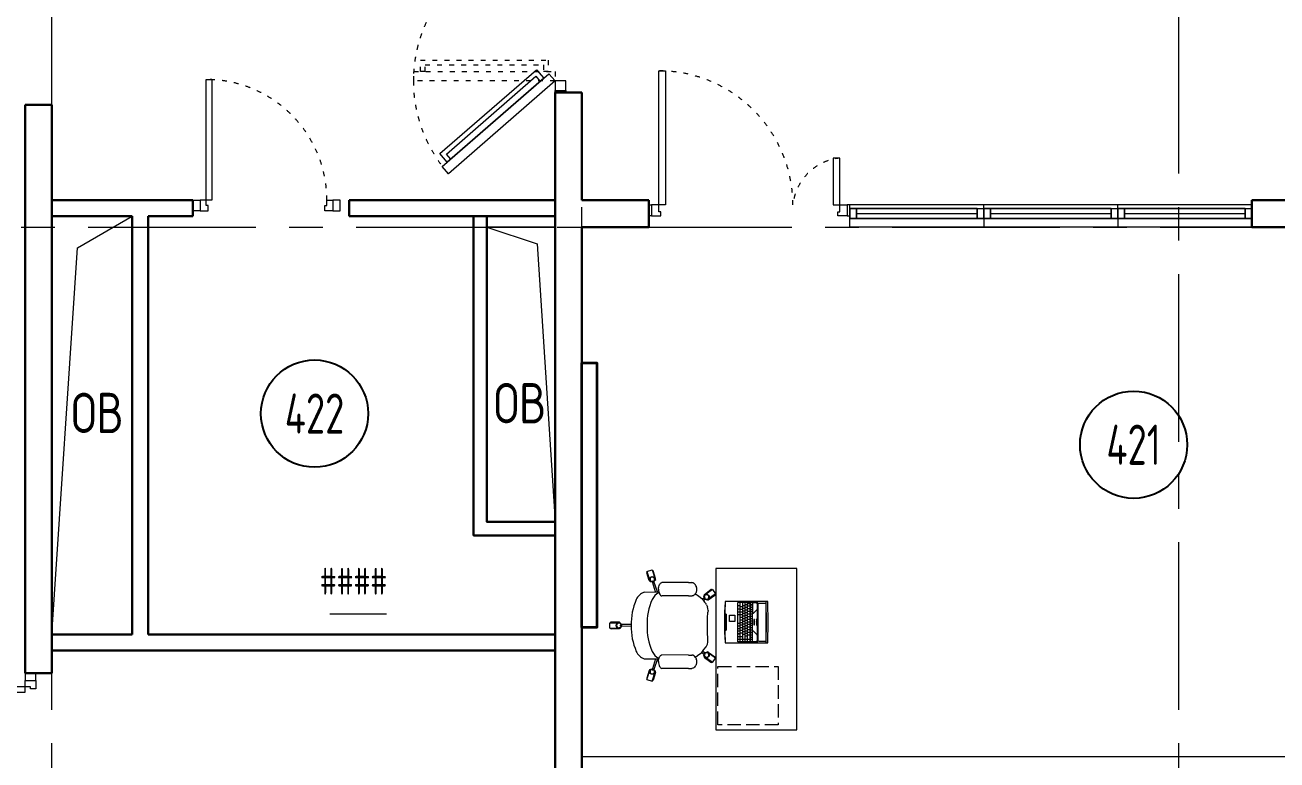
# Model space of a CAD drawing. Header units: millimetres. Extents: x -13407 to 8937287, y -2611 to 109271.
# Drawn here: x 16965 to 26308, y 11815 to 17296 of the extents above; entities that cross this region are included whole.
import ezdxf
from ezdxf import colors
from ezdxf.entities.mleader import LeaderData, LeaderLine
from ezdxf.enums import TextEntityAlignment as Align
from ezdxf.math import Vec2, Vec3

# ---------------------------------------------------------------- set-up
doc = ezdxf.new("R2010")
doc.units = ezdxf.units.MM
for name, pattern in [('ACAD_ISO03W100', [30, 12, -18]), ('CENTER', [2, 1.25, -0.25, 0.25, -0.25]), ('ГОСТ 2.303 4', [7, 5, -2, 0])]:
    doc.linetypes.add(name, pattern=pattern)
for name, color, linetype, lineweight in [('_ТХ_мебель передв', 250, 'Continuous', 13), ('_ТХ_обор_комп принт', 30, 'Continuous', 13), ('АР_Витраж', 4, 'Continuous', 15), ('АР_Двери', 5, 'Continuous', 18), ('АР_Маркер экспликации', 239, 'Continuous', 13), ('АР_Номер помещения', 1, 'Continuous', 25), ('АР_Оси', 193, 'Continuous', 9), ('АР_Отметки', 250, 'Continuous', 15), ('АР_Перегородки газоблок', 165, 'Continuous', 30), ('АР_Подоконники', 163, 'Continuous', 9), ('АР_Помещения_площадь', 19, 'Continuous', 9), ('АР_Сущ Несущая стена', 202, 'Continuous', 30), ('АР_тонкая линия', 250, 'Continuous', 0), ('Эвакуация', 7, 'Continuous', 9)]:
    doc.layers.add(name, color=color, linetype=linetype, lineweight=lineweight)
doc.layers.add('АР_Отверстия', color=251, linetype='Continuous')
doc.layers.add('ТХ ОБОРУДОВАНИЕ', color=250, linetype='Continuous')
doc.styles.add('ICOCPEUR', font='isocpeur.ttf')
doc.styles.add('ISOCPEUR', font='isocpeur.ttf', dxfattribs={"width": 0.7})
doc.styles.get("Standard").update_dxf_attribs({"font": 'arial.ttf'})

# ---------------------------------------------------------------- blocks, each defined once
blk = doc.blocks.new('*U78')
blk.add_lwpolyline([(-100, 80), (-100, 1010), (-140, 1010), (-140, 80)], close=True)
for points in [[(-1130, 0), (-1130, 80), (-1075, 80), (-1075, 0), (-1130, 0)], [(-1075, 80), (-1075, 0), (-1015, 0), (-1015, 40), (-1030, 40), (-1030, 80), (-1075, 80)], [(-55, 80), (-55, 0), (-115, 0), (-115, 40), (-100, 40), (-100, 80), (-55, 80)], [(0, 0), (0, 80), (-55, 80), (-55, 0), (0, 0)]]:
    blk.add_lwpolyline(points)
at = {"linetype": 'ACAD_ISO03W100', "ltscale": 3}
blk.add_arc((-100, 80), 930, 90, 180, dxfattribs=at)
blk = doc.blocks.new('Полуторная_на лестницу')
for points in [[(75, 80), (75, 1080), (124.9, 1080), (124.9, 80)], [(1375.1, 430), (1375.1, 80), (1425, 80), (1425, 430)]]:
    blk.add_lwpolyline(points, close=True)
for points in [[(0, 0), (0, 80), (20, 80), (20, 0), (0, 0)], [(20, 80), (20, 0), (90, 0), (90, 30), (75, 30), (75, 80), (20, 80)], [(1480, 80), (1480, 0), (1410, 0), (1410, 30), (1425, 30), (1425, 80), (1480, 80)], [(1500, 0), (1500, 80), (1480, 80), (1480, 0), (1500, 0)]]:
    blk.add_lwpolyline(points)
at = {"linetype": 'ACAD_ISO03W100', "ltscale": 3}
for centre, radius, start, end in [((75, 80), 1000, 0, 90), ((1465.4, 39.6), 392.5, 95.90754, 174.09246)]:
    blk.add_arc(centre, radius, start, end, dxfattribs=at)
blk = doc.blocks.new('витраж класс')
at = {"layer": 'ТХ ОБОРУДОВАНИЕ', "linetype": 'Continuous', "lineweight": 15}
for p, q in [((971278.9, -132904.2), (970278.9, -132904.2)), ((970278.9, -132930.2), (970278.9, -132904.2)), ((970278.9, -132930.2), (970278.9, -133004.2)), ((970328.9, -132930.2), (970278.9, -132930.2)), ((970278.9, -133004.2), (970278.9, -132930.2)), ((970328.9, -132930.2), (970328.9, -133004.2)), ((971228.9, -132930.2), (970328.9, -132930.2)), ((971228.9, -132930.2), (971278.9, -132930.2)), ((971228.9, -132930.2), (971228.9, -133004.2)), ((971278.9, -132930.2), (971278.9, -132904.2)), ((971278.9, -132930.2), (971278.9, -133004.2)), ((971278.9, -133004.2), (971278.9, -132930.2)), ((970328.9, -133004.2), (970278.9, -133004.2)), ((970278.9, -133004.2), (971278.9, -133004.2)), ((970328.9, -132967.2), (971228.9, -132967.2)), ((970328.9, -133004.2), (971228.9, -133004.2)), ((971228.9, -133004.2), (971278.9, -133004.2))]:
    blk.add_line(p, q, dxfattribs=at)
blk = doc.blocks.new('*U32')
at = {"layer": 'АР_Номер помещения', "color": 7}
blk.add_circle((-15880.9, 1810), 400, dxfattribs=at)
at = {"layer": 'АР_Помещения_площадь', "color": 7}
blk.add_line((-15343.1, 312.7), (-15765.5, 312.7), dxfattribs=at)
at = {"color": 7, "style": 'ISOCPEUR', "width": 0.7, "flags": 1}
blk.add_attdef('КАТЕГОРИЯ', (-499.2, -2092.2), '', height=250, dxfattribs=at)
at = {"layer": 'АР_Номер помещения', "color": 7, "style": 'ISOCPEUR', "width": 0.7}
blk.add_attdef('НОМЕР_ПОМЕЩЕНИЯ', text='', height=300, dxfattribs=at).set_placement((-15880.9, 1810), align=Align.MIDDLE_CENTER)
at = {"layer": 'АР_Помещения_площадь', "color": 7, "lineweight": 30, "width": 0.7, "flags": 104}
blk.add_attdef('ИМЯ_ПОМЕЩЕНИЯ', text='', height=100, dxfattribs=at).set_placement((157.6, 1217.1), align=Align.MIDDLE_CENTER)
at = {"layer": 'АР_Помещения_площадь', "color": 7, "style": 'ISOCPEUR', "width": 0.7}
blk.add_attdef('ПЛОЩАДЬ_ПОМЕЩЕНИЯ', text='', height=200, dxfattribs=at).set_placement((-15338.2, 559.2), align=Align.MIDDLE_RIGHT)
blk = doc.blocks.new('*U33')
at = {"layer": 'АР_Номер помещения', "color": 7}
blk.add_circle((-19358.3, -2000.3), 400, dxfattribs=at)
at = {"layer": 'АР_Помещения_площадь', "color": 7}
blk.add_line((-15691.5, -4117.3), (-16113.9, -4117.3), dxfattribs=at)
at = {"color": 7, "style": 'ISOCPEUR', "width": 0.7, "flags": 1}
blk.add_attdef('КАТЕГОРИЯ', (-499.2, -2092.2), '', height=250, dxfattribs=at)
at = {"layer": 'АР_Номер помещения', "color": 7, "style": 'ISOCPEUR', "width": 0.7}
blk.add_attdef('НОМЕР_ПОМЕЩЕНИЯ', text='', height=300, dxfattribs=at).set_placement((-19358.3, -2000.3), align=Align.MIDDLE_CENTER)
at = {"layer": 'АР_Помещения_площадь', "color": 7, "lineweight": 30, "width": 0.7, "flags": 104}
blk.add_attdef('ИМЯ_ПОМЕЩЕНИЯ', text='', height=100, dxfattribs=at).set_placement((157.6, 1217.1), align=Align.MIDDLE_CENTER)
at = {"layer": 'АР_Помещения_площадь', "color": 7, "style": 'ISOCPEUR', "width": 0.7}
blk.add_attdef('ПЛОЩАДЬ_ПОМЕЩЕНИЯ', text='', height=200, dxfattribs=at).set_placement((-15686.6, -3870.8), align=Align.MIDDLE_RIGHT)
blk = doc.blocks.new('_DotSmall')
at = {"color": 0, "linetype": 'ByBlock', "const_width": 0.5}
blk.add_lwpolyline([(-0.0625, 0, 1), (0.0625, 0, 1)], format="xyb", close=True, dxfattribs=at)
blk = doc.blocks.new('*U35')
for points in [[(-55, -80), (-55, 0), (-115, 0), (-115, -40), (-100, -40), (-100, -80), (-55, -80)], [(0, 0), (0, -80), (-55, -80), (-55, 0), (0, 0)], [(-1100, 0), (-1100, -80), (-1045, -80), (-1045, 0), (-1100, 0)], [(-1045, -80), (-1045, 0), (-985, 0), (-985, -40), (-1000, -40), (-1000, -80), (-1045, -80)]]:
    blk.add_lwpolyline(points)
blk.add_lwpolyline([(-100, -80), (-100, -980), (-140, -980), (-140, -80)], close=True)
at = {"linetype": 'ACAD_ISO03W100', "ltscale": 3}
blk.add_arc((-100, -80), 900, 180, 270, dxfattribs=at)
blk = doc.blocks.new('*U17')
at = {"linetype": 'ByBlock'}
for p, q in [((0, 0), (0, -74)), ((50, 0), (0, 0)), ((0, -74), (0, 0)), ((1000, 0), (0, 0)), ((50, -74), (0, -74)), ((0, -74), (1000, -74)), ((50, 0), (50, -74)), ((950, 0), (50, 0)), ((50, -37), (950, -37)), ((50, -74), (950, -74)), ((950, 0), (1000, 0)), ((950, 0), (950, -74)), ((950, -74), (1000, -74)), ((1000, 0), (1000, -74)), ((1000, -74), (1000, 0))]:
    blk.add_line(p, q, dxfattribs=at)
blk = doc.blocks.new('дв.1700')
at = {"layer": 'АР_Двери'}
for points in [[(-87, 0), (-87, -80), (-70, -80), (-70, 0), (-87, 0)], [(-70, -80), (-70, 0), (0, 0), (0, -30), (0, -30), (0, -80), (-70, -80)], [(1596, -80), (1596, 0), (1526, 0), (1526, -30), (1526, -30), (1526, -80), (1596, -80)], [(1613, 0), (1613, -80), (1596, -80), (1596, 0), (1613, 0)]]:
    blk.add_lwpolyline(points, dxfattribs=at)
for points in [[(0, -80), (-692, -876), (-639.2, -921.8), (52.7, -125.8)], [(1997.3, -149.9), (1526, -149.9), (1526, -80), (1997.3, -80)], [(19.9, -163.6), (-606.3, -883.9), (-542.2, -939.6), (84, -219.2)], [(1946.9, -234.7), (1576, -234.7), (1576, -149.9), (1946.9, -149.9)], [(1911.9, -199.7), (1611, -199.7), (1611, -149.9), (1911.9, -149.9)], [(-3, -190), (-583.3, -857.5), (-545.7, -890.2), (34.6, -222.7)]]:
    blk.add_lwpolyline(points, close=True, dxfattribs=at)
at = {"layer": 'АР_Двери', "linetype": 'ACAD_ISO03W100', "ltscale": 3}
for points in [[(0, -80), (0, -1134.7), (69.9, -1134.7), (69.9, -80)], [(1456.1, -551.3), (1456.1, -80), (1526, -80), (1526, -551.3)]]:
    blk.add_lwpolyline(points, close=True, dxfattribs=at)
for points in [[(69.9, -1049.5), (69.9, -1084.5), (154.7, -1084.5), (154.7, -130), (69.9, -130), (69.9, -165)], [(69.9, -1049.5), (119.7, -1049.5), (119.7, -165), (69.9, -165)], [(1456.1, -465.9), (1456.1, -500.9), (1371.3, -500.9), (1371.3, -130), (1456.1, -130), (1456.1, -165)], [(1456.1, -465.9), (1406.3, -465.9), (1406.3, -165), (1456.1, -165)]]:
    blk.add_lwpolyline(points, dxfattribs=at)
for centre, radius, start, end in [((0, -80), 1054.7, 228.99999, 0), ((1526, -80), 471.3, 180, 351.4758)]:
    blk.add_arc(centre, radius, start, end, dxfattribs=at)
blk = doc.blocks.new('СК33 790х830')
for p, q in [((-25.4, 658.7), (-25.4, 718.7)), ((-20.4, 728.7), (19.6, 728.7)), ((-20.4, 728.7), (-20.4, 648.7)), ((19.6, 728.7), (19.6, 648.7)), ((24.6, 658.7), (24.6, 718.7)), ((-20.4, 648.7), (-16.3, 648.7)), ((-7.5, 567.9), (-6.5, 641.6)), ((-2.4, 648.7), (1.6, 648.7)), ((6.6, 567.9), (5.6, 641.6)), ((15.5, 648.7), (19.6, 648.7)), ((-248.7, 471.7), (-250.3, 402.2)), ((247.8, 471.7), (249.4, 380.4)), ((-403.5, 450.5), (-415.6, 412.4)), ((-415.6, 412.4), (-339.4, 388.1)), ((-350.4, 386.4), (-407.6, 404.6)), ((-403.5, 450.5), (-327.2, 426.2)), ((-335.3, 434), (-392.4, 452.2)), ((-338.1, 392), (-339.4, 388.1)), ((-332.7, 409.1), (-333.9, 405.2)), ((-250.3, 372.2), (-328.7, 398.8)), ((-327.2, 426.2), (-328.5, 422.3)), ((-250.3, 387.2), (-324.8, 410.3)), ((-250.3, 402.2), (-250.3, 398.4)), ((-250.3, 398.4), (-250.3, 380.4)), ((-250.3, 380.4), (-250.3, 369.8)), ((249.4, 387.2), (323.9, 410.3)), ((249.4, 372.2), (327.9, 398.8)), ((249.4, 380.4), (249.4, 369.8)), ((402.6, 450.5), (326.4, 426.2)), ((326.4, 426.2), (327.6, 422.3)), ((331.8, 409.1), (333, 405.2)), ((334.4, 434), (391.5, 452.2)), ((337.3, 392), (338.5, 388.1)), ((414.7, 412.4), (338.5, 388.1)), ((349.5, 386.4), (406.7, 404.6)), ((402.6, 450.5), (414.7, 412.4)), ((-319.3, 343.9), (-320.4, 340)), ((-320.4, 140.1), (-320.4, 340)), ((-316.5, 348.5), (-319.3, 343.9)), ((-311.9, 352.8), (-316.5, 348.5)), ((-305.7, 356.6), (-311.9, 352.8)), ((-298.1, 359.7), (-305.7, 356.6)), ((-289.5, 362), (-298.1, 359.7)), ((-289.5, 362), (-289.1, 362.1)), ((-280, 363.5), (-289.1, 362.1)), ((-280, 363.5), (-279.4, 363.5)), ((-270.4, 363.9), (-279.4, 363.5)), ((-270.4, 363.9), (-261.5, 363.5)), ((-261.5, 363.5), (-260.9, 363.5)), ((-260.9, 363.5), (-251.8, 362.1)), ((-251.8, 362.1), (-251.4, 362)), ((-251.4, 362), (-242.8, 359.7)), ((-250.3, 369.8), (-250.3, 361.7)), ((-242.8, 359.7), (-235.2, 356.6)), ((-235.2, 356.6), (-229, 352.8)), ((-229, 352.8), (-224.4, 348.5)), ((-224.4, 348.5), (-221.6, 343.9)), ((-221.6, 343.9), (-220.4, 340)), ((-220.8, 140.1), (-220.4, 340)), ((220.7, 343.9), (219.6, 340)), ((219.6, 140.1), (219.6, 340)), ((223.5, 348.5), (220.7, 343.9)), ((228.1, 352.8), (223.5, 348.5)), ((234.3, 356.6), (228.1, 352.8)), ((241.9, 359.7), (234.3, 356.6)), ((250.5, 362), (241.9, 359.7)), ((249.4, 369.8), (249.4, 361.7)), ((250.5, 362), (250.9, 362.1)), ((260, 363.5), (250.9, 362.1)), ((260, 363.5), (260.6, 363.5)), ((269.6, 363.9), (260.6, 363.5)), ((269.6, 363.9), (278.5, 363.5)), ((278.5, 363.5), (279.1, 363.5)), ((279.1, 363.5), (288.2, 362.1)), ((288.2, 362.1), (288.6, 362)), ((288.6, 362), (297.2, 359.7)), ((297.2, 359.7), (304.8, 356.6)), ((304.8, 356.6), (311, 352.8)), ((311, 352.8), (315.6, 348.5)), ((315.6, 348.5), (318.4, 343.9)), ((318.4, 343.9), (319.1, 340.1)), ((319.6, 140.1), (319.6, 340)), ((-320.4, 140.1), (-320.4, 131.4)), ((-320.4, 131.4), (-320.4, 122.9)), ((-320.4, 122.9), (-320.4, 114.9)), ((-319.1, 108.6), (-320.4, 114.9)), ((-318.2, 106.4), (-319.1, 108.6)), ((-315.4, 100.3), (-318.2, 106.4)), ((-310.9, 94.9), (-315.4, 100.3)), ((-304.8, 90.2), (-310.9, 94.9)), ((-236, 90.2), (-230, 94.9)), ((-230, 94.9), (-225.5, 100.3)), ((-225.5, 100.3), (-222.7, 106.4)), ((-221.8, 108.6), (-222.7, 106.4)), ((-221.8, 108.6), (-220.8, 115)), ((-220.8, 140.1), (-220.8, 131.4)), ((-220.8, 131.4), (-220.8, 122.9)), ((-220.8, 122.9), (-220.8, 115)), ((-220.8, 115), (-220.8, 115)), ((219.6, 140.1), (219.6, 131.4)), ((219.6, 131.4), (219.6, 122.9)), ((219.6, 122.9), (219.6, 114.9)), ((219.6, 114.9), (220.2, 113.4)), ((220.9, 108.6), (220.2, 113.4)), ((221.8, 106.4), (220.9, 108.6)), ((224.6, 100.3), (221.8, 106.4)), ((229.1, 94.9), (224.6, 100.3)), ((235.2, 90.2), (229.1, 94.9)), ((304, 90.2), (310, 94.9)), ((310, 94.9), (314.5, 100.3)), ((314.5, 100.3), (317.3, 106.4)), ((318.2, 108.6), (317.3, 106.4)), ((318.2, 108.6), (319.1, 114.9)), ((319.2, 140.1), (319.2, 131.4)), ((319.2, 131.4), (319.2, 122.9)), ((319.2, 122.9), (319.2, 114.9)), ((319.2, 115), (319.2, 115)), ((-302.8, 88.6), (-304.8, 90.2)), ((-295.9, 85.2), (-302.8, 88.6)), ((-293.4, 84.1), (-295.9, 85.2)), ((-289.9, 83.1), (-293.4, 84.1)), ((-283.9, 81.5), (-289.9, 83.1)), ((-281, 80.9), (-283.9, 81.5)), ((-277.7, 80.5), (-281, 80.9)), ((-274.1, 80.3), (-277.7, 80.5)), ((-277.2, -37.6), (-230.1, 27.1)), ((-240.1, 22), (-275.3, -26.6)), ((-270.4, 80.2), (-274.1, 80.3)), ((-266.7, 80.3), (-270.4, 80.2)), ((-263.2, 80.5), (-266.7, 80.3)), ((-259.9, 80.9), (-263.2, 80.5)), ((-257, 81.5), (-259.9, 80.9)), ((-257, 81.5), (-251, 83.1)), ((-247.5, 84.1), (-251, 83.1)), ((-245, 85.2), (-247.5, 84.1)), ((-245, 85.2), (-238, 88.6)), ((-244.8, -61.1), (-197.8, 3.6)), ((-236, 90.2), (-238, 88.6)), ((-237.4, 89.1), (-225.3, 73)), ((-230.1, 27.1), (-226.8, 24.7)), ((-225.3, 73), (-202.3, 41.8)), ((-215.6, 16.5), (-212.3, 14.2)), ((-202.3, 41.8), (-214.8, 24.6)), ((-192.4, 34.1), (-204.9, 17.4)), ((-202.3, 41.8), (-200.9, 40.2)), ((-201.1, 6), (-197.8, 3.6)), ((-200.9, 40.2), (-180.9, 25.8)), ((-180.9, 25.8), (-161, 10)), ((-161, 10), (-158.5, 8.1)), ((-158.5, 8.1), (-155.5, 6.7)), ((-155.5, 6.7), (-140, -0.5)), ((-55.9, 0), (55.9, 0)), ((55.1, 0), (99.4, -4.1)), ((154.6, 6.7), (139.1, -0.5)), ((154.6, 6.7), (157.6, 8.1)), ((157.6, 8.1), (160.1, 9.9)), ((174.1, 21.2), (160.1, 9.9)), ((180, 25.7), (174.1, 21.2)), ((200, 40.1), (180, 25.7)), ((186.6, 30.4), (196.3, 17.4)), ((192.4, 6), (189.1, 3.6)), ((236.1, -61.1), (189.1, 3.6)), ((196.8, 37.8), (206.1, 24.6)), ((200, 40.1), (201.5, 41.6)), ((217.1, 63.1), (201.5, 41.6)), ((206.9, 16.5), (203.7, 14.2)), ((224.6, 72.9), (217.1, 63.1)), ((221.5, 27.1), (218.1, 24.7)), ((268.5, -37.6), (221.5, 27.1)), ((236.6, 89), (224.6, 72.9)), ((231.4, 22), (266.7, -26.6)), ((237.2, 88.6), (235.2, 90.2)), ((244.1, 85.2), (237.2, 88.6)), ((246.6, 84.1), (244.1, 85.2)), ((250.1, 83.1), (246.6, 84.1)), ((256.1, 81.5), (250.1, 83.1)), ((259, 80.9), (256.1, 81.5)), ((262.3, 80.5), (259, 80.9)), ((265.9, 80.3), (262.3, 80.5)), ((269.6, 80.2), (265.9, 80.3)), ((273.3, 80.3), (269.6, 80.2)), ((276.8, 80.5), (273.3, 80.3)), ((280.1, 80.9), (276.8, 80.5)), ((283, 81.5), (280.1, 80.9)), ((283, 81.5), (289, 83.1)), ((292.5, 84.1), (289, 83.1)), ((295, 85.2), (292.5, 84.1)), ((295, 85.2), (302, 88.6)), ((304, 90.2), (302, 88.6)), ((-277.2, -37.6), (-244.8, -61.1)), ((-199.6, -7.4), (-234.9, -56)), ((-140, -0.5), (-125, -3.6)), ((-125, -3.6), (-109.6, -4.9)), ((-109.6, -4.9), (-98.7, -4.1)), ((-98.7, -4.1), (-55.1, 0)), ((110.5, -5), (99.4, -4.1)), ((110.5, -5), (125, -3.7)), ((125, -3.7), (139.1, -0.5)), ((190.9, -7.4), (226.2, -56)), ((268.5, -37.6), (236.1, -61.1))]:
    blk.add_line(p, q)
for centre in [(-0.4, 660.7), (-344.7, 410.8), (343.9, 410.8), (-221, 5.7), (212.3, 5.7)]:
    blk.add_circle(centre, 20)
for centre, radius, start, end in [((-20.4, 718.7), 5, 90, 180), ((-20.4, 658.7), 5, 180, 270), ((-0.4, 660.7), 17, 279.46232, 260.53768), ((19.6, 718.7), 5, 0, 90), ((19.6, 658.7), 5, 270, 0), ((-15.4, 128.3), 439.7, 88.05526, 113.9054), ((14.5, 128.3), 439.7, 66.0946, 91.94474), ((-152.2, 436.1), 102.8, 113.66768, 159.76305), ((151.4, 436.1), 102.8, 20.23695, 66.33232), ((-406.1, 409.3), 5, 162.32754, 252.32754), ((-393.9, 447.5), 5, 72.32754, 162.32754), ((-344.7, 410.8), 17, 351.78986, 332.86522), ((-348.9, 391.1), 5, 252.32754, 342.32754), ((-336.8, 429.2), 5, 342.32754, 72.32754), ((-152.2, 317.7), 102.8, 113.66768, 155.39861), ((-15.4, 9.9), 439.7, 88.05526, 113.9054), ((14.5, 9.9), 439.7, 66.0946, 91.94474), ((151.4, 317.7), 102.8, 24.60139, 66.33232), ((343.9, 410.8), 17, 207.13478, 188.21014), ((335.9, 429.2), 5, 107.67246, 197.67246), ((348, 391.1), 5, 197.67246, 287.67246), ((393, 447.5), 5, 17.67246, 107.67246), ((405.2, 409.3), 5, 287.67246, 17.67246), ((-236, 19), 5, 54, 144), ((-221, 5.7), 17, 63.46232, 44.53768), ((212.3, 5.7), 17, 135.46232, 116.53768), ((227.3, 19), 5, 36, 126), ((-271.3, -29.5), 5, 144, 234), ((-238.9, -53), 5, 234, 324), ((-203.6, -4.5), 5, 324, 54), ((195, -4.5), 5, 126, 216), ((230.2, -53), 5, 216, 306), ((262.6, -29.5), 5, 306, 36)]:
    blk.add_arc(centre, radius, start, end)
blk = doc.blocks.new('laptop')
at = {"color": 0}
for p, q in [((-150.3, 324.5), (-155, 323.2)), ((-150.3, 324.5), (-155, 323.2)), ((-155, 323.2), (-155, 9.7)), ((-155, 323.2), (-155, 9.7)), ((-150.3, 312.7), (-155, 311.4)), ((0, 325.7), (-150.3, 324.5)), ((0, 325.7), (-150.3, 324.5)), ((0, 313.9), (-150.3, 312.7)), ((-143, 308.8), (-140, 309.5)), ((-143, 253.6), (-143, 308.8)), ((-140, 309.5), (140, 309.5)), ((150.3, 324.5), (0, 325.7)), ((150.3, 324.5), (0, 325.7)), ((150.3, 312.7), (0, 313.9)), ((140, 309.5), (143, 308.8)), ((143, 308.8), (143, 253.6)), ((155, 323.2), (150.3, 324.5)), ((155, 323.2), (150.3, 324.5)), ((155, 311.4), (150.3, 312.7)), ((155, 9.7), (155, 323.2)), ((155, 9.7), (155, 323.2)), ((155, 248), (-155, 248)), ((-147, 210), (-147, 234)), ((-147, 210), (-147, 100)), ((147, 210), (-147, 210)), ((-147, 210), (-71.6, 210)), ((-130, 194.2), (-147, 194.2)), ((147, 191.7), (-147, 191.7)), ((-140, 252.9), (-143, 253.6)), ((140, 252.9), (-140, 252.9)), ((-138, 191.7), (-138, 173.3)), ((-137, 244), (-95.6, 244)), ((-130, 210), (-130, 194.2)), ((-127.5, 210), (-127.5, 194.2)), ((76.5, 194.2), (-127.5, 194.2)), ((-118.5, 191.7), (-118.5, 173.3)), ((-110.5, 210), (-110.5, 194.2)), ((-99, 191.7), (-99, 173.3)), ((-93.5, 210), (-93.5, 194.2)), ((-68, 218.5), (-92, 242.5)), ((-79.5, 191.7), (-79.5, 173.3)), ((-76.5, 210), (-76.5, 194.2)), ((-60, 191.7), (-60, 173.3)), ((-59.5, 210), (-59.5, 194.2)), ((-42.5, 210), (-42.5, 194.2)), ((-40.5, 191.7), (-40.5, 173.3)), ((-25.5, 210), (-25.5, 194.2)), ((-21, 191.7), (-21, 173.3)), ((-18.5, 241.8), (-20.5, 241.8)), ((-20.5, 241.8), (-20.5, 236.8)), ((-20.5, 236.8), (-18.5, 236.8)), ((-20.5, 226), (-20.5, 220.4)), ((20.5, 226), (-20.5, 226)), ((-20.5, 220.4), (20.5, 220.4)), ((-18.5, 236.8), (-18.5, 241.8)), ((-8.5, 210), (-8.5, 194.2)), ((-5.5, 241.8), (-7.5, 241.8)), ((-7.5, 241.8), (-7.5, 236.8)), ((-7.5, 236.8), (-5.5, 236.8)), ((-5.5, 236.8), (-5.5, 241.8)), ((-1.5, 191.7), (-1.5, 173.3)), ((7.5, 241.8), (5.5, 241.8)), ((5.5, 241.8), (5.5, 236.8)), ((5.5, 236.8), (7.5, 236.8)), ((7.5, 236.8), (7.5, 241.8)), ((8.5, 210), (8.5, 194.2)), ((18, 191.7), (18, 173.3)), ((20.5, 241.8), (18.5, 241.8)), ((18.5, 241.8), (18.5, 236.8)), ((18.5, 236.8), (20.5, 236.8)), ((20.5, 236.8), (20.5, 241.8)), ((20.5, 220.4), (20.5, 226)), ((25.5, 210), (25.5, 194.2)), ((37.5, 191.7), (37.5, 173.3)), ((42.5, 210), (42.5, 194.2)), ((57, 191.7), (57, 173.3)), ((59.5, 210), (59.5, 194.2)), ((68, 218.5), (92, 242.5)), ((68.8, 210), (68.8, 211.3)), ((68.8, 210), (68.8, 211.3)), ((147, 210), (68.8, 210)), ((76.5, 210), (76.5, 194.2)), ((76.5, 191.7), (76.5, 173.3)), ((79, 210), (79, 194.2)), ((147, 194.2), (79, 194.2)), ((95.6, 244), (137, 244)), ((96, 210), (96, 194.2)), ((96, 191.7), (96, 173.3)), ((113, 210), (113, 194.2)), ((129, 191.7), (129, 100)), ((130, 210), (130, 194.2)), ((143, 253.6), (140, 252.9)), ((147, 234), (147, 210)), ((147, 210), (147, 100)), ((147, 173.3), (-147, 173.3)), ((147, 155), (-147, 155)), ((147, 136.7), (-147, 136.7)), ((147, 118.3), (-147, 118.3)), ((147, 100), (-147, 100)), ((-129, 173.3), (-129, 155)), ((-122.7, 118.3), (-122.7, 100)), ((-122.5, 155), (-122.5, 136.7)), ((-113.5, 136.7), (-113.5, 118.3)), ((-109.5, 173.3), (-109.5, 155)), ((-103, 155), (-103, 136.7)), ((-98.3, 118.3), (-98.3, 100)), ((-94, 136.7), (-94, 118.3)), ((-90, 173.3), (-90, 155)), ((-83.5, 155), (-83.5, 136.7)), ((-74.5, 136.7), (-74.5, 118.3)), ((-74, 118.3), (-74, 100)), ((-70.5, 173.3), (-70.5, 155)), ((-64, 155), (-64, 136.7)), ((-55, 136.7), (-55, 118.3)), ((-54.5, 118.3), (-54.5, 100)), ((-51, 173.3), (-51, 155)), ((-44.5, 155), (-44.5, 136.7)), ((-35.5, 136.7), (-35.5, 118.3)), ((-31.5, 173.3), (-31.5, 155)), ((-25, 155), (-25, 136.7)), ((-16, 136.7), (-16, 118.3)), ((-12, 173.3), (-12, 155)), ((-5.5, 155), (-5.5, 136.7)), ((3.5, 136.7), (3.5, 118.3)), ((7.5, 173.3), (7.5, 155)), ((9.5, 118.3), (9.5, 100)), ((14, 155), (14, 136.7)), ((23, 136.7), (23, 118.3)), ((27, 173.3), (27, 155)), ((29, 118.3), (29, 100)), ((33.5, 155), (33.5, 136.7)), ((42.5, 136.7), (42.5, 118.3)), ((46.5, 173.3), (46.5, 155)), ((48.5, 118.3), (48.5, 100)), ((53, 155), (53, 136.7)), ((62, 136.7), (62, 118.3)), ((66, 173.3), (66, 155)), ((68, 118.3), (68, 100)), ((72.5, 155), (72.5, 136.7)), ((81.5, 136.7), (81.5, 118.3)), ((85.5, 173.3), (85.5, 155)), ((87.5, 118.3), (87.5, 100)), ((90, 118.3), (90, 100)), ((92, 155), (92, 136.7)), ((105, 173.3), (105, 155)), ((109.5, 136.7), (109.5, 100)), ((-155, 9.7), (-154.5, 7.6)), ((-154.5, 7.6), (-152.4, 5.3)), ((-152.4, 5.3), (-150.3, 4.7)), ((-150.3, 4.7), (0, 0)), ((-59, 14), (-59, 0.7)), ((59, 14), (-59, 14)), ((-59, 0.7), (-59, 14)), ((-59, 14), (59, 14)), ((0, 0), (150.3, 4.7)), ((59, 0.7), (59, 14)), ((59, 14), (59, 0.7)), ((150.3, 4.7), (153.2, 5.9)), ((153.2, 5.9), (154.7, 7.9)), ((154.7, 7.9), (155, 9.7))]:
    blk.add_line(p, q, dxfattribs=at)
blk.add_lwpolyline([(-51.9, 78.7), (-4, 78.7), (-4, 39.2), (-51.9, 39.2)], close=True, dxfattribs=at)
for centre, radius, start, end in [((-137, 234), 10, 90, 180), ((-95.6, 239), 5, 45, 90), ((-71.6, 215), 5, 270, 45), ((71.6, 215), 5, 135, 236.11751), ((95.6, 239), 5, 90, 135), ((137, 234), 10, 0, 90), ((-150, 9.7), 5, 180, 266.41668), ((0, 2405), 2405, 266.41668, 273.58332), ((150, 9.7), 5, 273.58332, 0)]:
    blk.add_arc(centre, radius, start, end, dxfattribs=at)
blk = doc.blocks.new('стол учителя комп класс')
at = {"ltscale": 250.120383}
blk.add_lwpolyline([(0, 0), (1201.8, 0), (1201.8, 603.5), (0, 603.5)], close=True, dxfattribs=at)
at = {"linetype": 'ГОСТ 2.303 4', "ltscale": 20}
blk.add_lwpolyline([(37.1, 587.7), (471.2, 587.7), (471.2, 137.6), (37.1, 137.6)], close=True, dxfattribs=at)
blk.add_blockref('СК33 790х830', (778.2, 667.1))
at = {"rotation": 180}
blk.add_blockref('laptop', (802.1, 540), dxfattribs=at)

msp = doc.modelspace()

# ---------------------------------------------------------------- linework, layer by layer
at = {"layer": '_ТХ_обор_комп принт', "lineweight": 35}
msp.add_lwpolyline([(21120, 14777.3), (21231.3, 14777.3), (21231.3, 12802.6), (21120, 12802.6)], close=True, dxfattribs=at)
at = {"layer": 'АР_Оси', "linetype": 'CENTER', "ltscale": 1000}
for p, q in [((17165, -1811.3), (17165, 32496.2)), ((25575, -1811.3), (25575, 32496.2)), ((21120, -1811.3), (21120, 16792.5)), ((-12563.8, 15790), (71033.4, 15790))]:
    msp.add_line(p, q, dxfattribs=at)
at = {"layer": 'АР_Перегородки газоблок', "ltscale": 100}
for points in [[(18217.8, 15990), (17165, 15990)], [(18217.8, 15990), (18217.9, 15870)], [(20920, 15990), (19384.8, 15990)], [(19384.8, 15990), (19384.9, 15870)], [(17764.9, 15870.4), (17165, 15870.3)], [(17765, 12751.5), (17764.9, 15870.4)], [(17884.9, 15870.4), (17884.9, 12751.5)], [(17884.9, 15870.4), (18217.9, 15870.4)], [(19384.9, 15870), (20920, 15870)], [(20311.8, 15870), (20311.8, 13490), (20920, 13490)], [(20411.8, 15870), (20411.8, 13590), (20920, 13590)], [(17165, 12751.1), (17765, 12751.1)], [(17884.9, 12751.5), (20920, 12751.1)], [(17165, 12631.1), (20920, 12631.1)]]:
    msp.add_lwpolyline(points, dxfattribs=at)
at = {"layer": 'АР_Подоконники', "ltscale": 100}
msp.add_line((21120, 11840), (29260, 11840), dxfattribs=at)
at = {"layer": 'АР_Сущ Несущая стена', "ltscale": 100}
for p, q in [((20920, 16792.5), (20920, 6450)), ((20920, 16792.5), (21120, 16792.5)), ((21120, 16792.5), (21120, 15990)), ((16965, 16702.5), (16965, 12461.1)), ((16965, 16702.5), (17165, 16702.5)), ((17165, 16702.5), (17165, 12461.1)), ((21120, 15990), (21620, 15990)), ((21620, 15990), (21620, 15790)), ((26120, 15990), (31817, 15990)), ((26120, 15990), (26120, 15790)), ((21120, 15790), (21120, 11640)), ((21120, 15790), (21620, 15790)), ((26120, 15790), (31817, 15790)), ((16965, 12461.1), (17165, 12461.1))]:
    msp.add_line(p, q, dxfattribs=at)
at = {"layer": 'АР_тонкая линия', "color": 18, "ltscale": 100, "true_color": 0x000000}
for points in [[(26120, 15790), (23120, 15790), (23120, 15916)], [(24120, 15916), (24120, 15790)], [(25120, 15916), (25120, 15790)], [(17165, 12751.5), (17357.2, 15635.2), (17764.9, 15870.4)]]:
    msp.add_lwpolyline(points, dxfattribs=at)
at = {"layer": 'Эвакуация', "lineweight": 18}
for p, q in [((20411.8, 15790), (20786.8, 15665)), ((20911.8, 15790), (20411.8, 15790)), ((20911.8, 15790), (20411.8, 15790)), ((20411.8, 15790), (20411.8, 13590)), ((20920, 13590), (20920, 15790)), ((20920, 13590), (20920, 15790)), ((20786.8, 15665), (20920, 13590)), ((20411.8, 13590), (20911.8, 13590))]:
    msp.add_line(p, q, dxfattribs=at)
at = {"layer": 'Эвакуация'}
for p, q in [((20411.8, 13590), (20411.8, 15790)), ((20411.8, 15790), (20911.8, 15790)), ((20920, 15790), (20920, 13590)), ((20911.8, 13590), (20411.8, 13590))]:
    msp.add_line(p, q, dxfattribs=at)

# ---------------------------------------------------------------- block references
at = {"layer": '_ТХ_мебель передв', "ltscale": 250.120383, "rotation": 90}
msp.add_blockref('стол учителя комп класс', (22723.8, 12040), dxfattribs=at)
at = {"layer": 'АР_Витраж', "ltscale": 100, "xscale": -1, "rotation": 180.0001519656341}
for p in [(23120, 15854.3), (24120, 15854.3), (25120, 15854.3)]:
    msp.add_blockref('*U17', p, dxfattribs=at)
at = {"layer": 'АР_Двери', "xscale": -1, "rotation": 270}
msp.add_blockref('дв.1700', (21000, 16879.5), dxfattribs=at)
at = {"layer": 'АР_Двери'}
msp.add_blockref('Полуторная_на лестницу', (21620, 15874.3), dxfattribs=at)
for name, p, rotation in [('*U35', (18217.8, 15910), 180), ('*U78', (17045, 12461.1), 90.00000000000001)]:
    msp.add_blockref(name, p, dxfattribs=dict(at, rotation=rotation))
at = {"layer": 'АР_Маркер экспликации', "color": 7}
ref = msp.add_blockref('*U32', (35006.2, 12588.1), dxfattribs=at)
ref.add_attrib('НОМЕР_ПОМЕЩЕНИЯ', '422', dxfattribs={"layer": 'АР_Номер помещения', "color": 7, "height": 300, "style": 'ISOCPEUR', "width": 0.7}).set_placement((19125.3, 14398.1), align=Align.MIDDLE_CENTER)
ref.add_attrib('ПЛОЩАДЬ_ПОМЕЩЕНИЯ', '####', dxfattribs={"layer": 'АР_Помещения_площадь', "color": 7, "height": 200, "style": 'ISOCPEUR', "width": 0.7}).set_placement((19667.9, 13147.3), align=Align.MIDDLE_RIGHT)
ref = msp.add_blockref('*U33', (44596, 16166.1), dxfattribs=at)
ref.add_attrib('НОМЕР_ПОМЕЩЕНИЯ', '421', dxfattribs={"layer": 'АР_Номер помещения', "color": 7, "height": 300, "style": 'ISOCPEUR', "width": 0.7}).set_placement((25237.8, 14165.8), align=Align.MIDDLE_CENTER)
ref.add_attrib('ПЛОЩАДЬ_ПОМЕЩЕНИЯ', '#####', dxfattribs={"layer": 'АР_Помещения_площадь', "color": 7, "height": 200, "style": 'ISOCPEUR', "width": 0.7}).set_placement((28909.4, 12295.3), align=Align.MIDDLE_RIGHT)
at = {"layer": 'ТХ ОБОРУДОВАНИЕ'}
for p in [(-947158.9, 148858.5), (-946158.9, 148858.5), (-945158.9, 148858.5)]:
    msp.add_blockref('витраж класс', p, dxfattribs=at)

# ---------------------------------------------------------------- texts
at = {"layer": 'АР_Отверстия', "ltscale": 100, "char_height": 300, "attachment_point": 5, "line_spacing_factor": 0.7, "style": 'ICOCPEUR'}
for insert in [(20657.8, 14475.6), (17504.1, 14403.2)]:
    msp.add_mtext('\\A1;{\\W0.8;ОВ}', dxfattribs=dict(at, insert=insert))

# ---------------------------------------------------------------- leaders
at = {"layer": 'АР_Отметки'}
ml = msp.add_multileader_mtext('Standard', dxfattribs=at)
ml.set_content('Л.4', color=256, style='ISOCPEUR')
ml.set_leader_properties(color=256, linetype='Continuous', lineweight=-1)
ml.set_arrow_properties(name='DOTSMALL')
ml.build(insert=Vec2(0, 0))
ml.multileader.update_dxf_attribs({"has_text_frame": 1, "text_left_attachment_type": 4, "text_right_attachment_type": 4, "dogleg_length": 100, "arrow_head_size": 180})
ctx = ml.context
ctx.base_point, ctx.char_height, ctx.arrow_head_size, ctx.landing_gap_size, ctx.plane_origin = Vec3(24839.8, 74395.9), 250, 180, 50, Vec3(52223.5, 62772.8)
ctx.left_attachment, ctx.right_attachment = 4, 4
notes = []
notes.append((ctx, [(0, (0, 0, 0), (0, 0), (1, 0), 1, [])]))
ctx.mtext.insert, ctx.mtext.width, ctx.mtext.line_spacing_style, ctx.mtext.flow_direction = Vec3(24889.8, 74729.2), 852.697, 2, 5
ml = msp.add_multileader_mtext('Standard', dxfattribs=at)
ml.set_content('+11,550', color=256, style='ISOCPEUR')
ml.set_leader_properties(color=256, linetype='Continuous', lineweight=-1)
ml.set_arrow_properties(name='DOTSMALL')
ml.build(insert=Vec2(0, 0))
ml.multileader.update_dxf_attribs({"has_text_frame": 1, "text_left_attachment_type": 4, "text_right_attachment_type": 4, "dogleg_length": 100, "arrow_head_size": 180})
ctx = ml.context
ctx.base_point, ctx.char_height, ctx.arrow_head_size, ctx.landing_gap_size, ctx.plane_origin = Vec3(24235.3, 73745.5), 250, 180, 50, Vec3(22074.1, 73154.3)
ctx.left_attachment, ctx.right_attachment = 4, 4
notes.append((ctx, [(0, (0, 0, 0), (0, 0), (1, 0), 1, [])]))
ctx.mtext.insert, ctx.mtext.width, ctx.mtext.line_spacing_style, ctx.mtext.flow_direction = Vec3(24285.3, 74078.8), 852.697, 2, 5
ml = msp.add_multileader_mtext('Standard', dxfattribs=at)
ml.set_content('+11,550', color=256, style='ISOCPEUR')
ml.set_leader_properties(color=256, linetype='Continuous', lineweight=-1)
ml.set_arrow_properties(name='DOTSMALL')
ml.build(insert=Vec2(0, 0))
ml.multileader.update_dxf_attribs({"has_text_frame": 1, "text_left_attachment_type": 4, "text_right_attachment_type": 4, "dogleg_length": 100, "arrow_head_size": 180})
ctx = ml.context
ctx.base_point, ctx.char_height, ctx.arrow_head_size, ctx.landing_gap_size, ctx.plane_origin = Vec3(24235.3, 73745.5), 250, 180, 50, Vec3(22074.1, 73154.3)
ctx.left_attachment, ctx.right_attachment = 4, 4
notes.append((ctx, [(0, (0, 0, 0), (0, 0), (1, 0), 1, [])]))
ctx.mtext.insert, ctx.mtext.width, ctx.mtext.line_spacing_style, ctx.mtext.flow_direction = Vec3(24285.3, 74078.8), 852.697, 2, 5
ml = msp.add_multileader_mtext('Standard', dxfattribs=at)
ml.set_content('+13,200', color=256, style='ISOCPEUR')
ml.set_leader_properties(color=256, linetype='Continuous', lineweight=-1)
ml.set_arrow_properties(name='DOTSMALL')
ml.build(insert=Vec2(0, 0))
ml.multileader.update_dxf_attribs({"has_text_frame": 1, "text_left_attachment_type": 4, "text_right_attachment_type": 4, "dogleg_length": 100, "arrow_head_size": 180})
ctx = ml.context
ctx.base_point, ctx.char_height, ctx.arrow_head_size, ctx.landing_gap_size, ctx.plane_origin = Vec3(29391.1, 73679.1), 250, 180, 50, Vec3(27074.1, 73899.3)
ctx.left_attachment, ctx.right_attachment = 4, 4
notes.append((ctx, [(0, (0, 0, 0), (0, 0), (1, 0), 1, [])]))
ctx.mtext.insert, ctx.mtext.width, ctx.mtext.line_spacing_style, ctx.mtext.flow_direction = Vec3(29441.1, 74012.4), 852.697, 2, 5
ml = msp.add_multileader_mtext('Standard', dxfattribs=at)
ml.set_content('+13,340', color=256, style='ISOCPEUR')
ml.set_leader_properties(color=256, linetype='Continuous', lineweight=-1)
ml.set_arrow_properties(name='DOTSMALL')
ml.build(insert=Vec2(0, 0))
ml.multileader.update_dxf_attribs({"has_text_frame": 1, "text_left_attachment_type": 4, "text_right_attachment_type": 4, "dogleg_length": 100, "arrow_head_size": 180})
ctx = ml.context
ctx.base_point, ctx.char_height, ctx.arrow_head_size, ctx.landing_gap_size, ctx.plane_origin = Vec3(29275.3, 72087.3), 250, 180, 50, Vec3(27756.5, 72382.1)
ctx.left_attachment, ctx.right_attachment = 4, 4
notes.append((ctx, [(0, (0, 0, 0), (0, 0), (1, 0), 1, [])]))
ctx.mtext.insert, ctx.mtext.width, ctx.mtext.line_spacing_style, ctx.mtext.flow_direction = Vec3(29325.3, 72420.6), 852.697, 2, 5
ml = msp.add_multileader_mtext('Standard', dxfattribs=at)
ml.set_content('+13,340', color=256, style='ISOCPEUR')
ml.set_leader_properties(color=256, linetype='Continuous', lineweight=-1)
ml.set_arrow_properties(name='DOTSMALL')
ml.build(insert=Vec2(0, 0))
ml.multileader.update_dxf_attribs({"has_text_frame": 1, "text_left_attachment_type": 4, "text_right_attachment_type": 4, "dogleg_length": 100, "arrow_head_size": 180})
ctx = ml.context
ctx.base_point, ctx.char_height, ctx.arrow_head_size, ctx.landing_gap_size, ctx.plane_origin = Vec3(18635, 42258.3), 250, 180, 50, Vec3(18553.6, 40547.6)
ctx.left_attachment, ctx.right_attachment = 4, 4
notes.append((ctx, [(0, (0, 0, 0), (0, 0), (1, 0), 1, [])]))
ctx.mtext.insert, ctx.mtext.width, ctx.mtext.defined_height, ctx.mtext.line_spacing_style, ctx.mtext.flow_direction = Vec3(18685, 42591.6), 696.035, 776.5, 2, 5
ml = msp.add_multileader_mtext('Standard', dxfattribs=at)
ml.set_content('+9,800', color=256, style='ISOCPEUR')
ml.set_leader_properties(color=256, linetype='Continuous', lineweight=-1)
ml.set_arrow_properties(name='DOTSMALL')
ml.build(insert=Vec2(0, 0))
ml.multileader.update_dxf_attribs({"has_text_frame": 1, "text_left_attachment_type": 4, "text_right_attachment_type": 4, "dogleg_length": 100, "arrow_head_size": 180})
ctx = ml.context
ctx.base_point, ctx.char_height, ctx.arrow_head_size, ctx.landing_gap_size, ctx.plane_origin = Vec3(54552.7, 26703.1), 250, 180, 50, Vec3(54303.4, 26042.3)
ctx.left_attachment, ctx.right_attachment = 4, 4
notes.append((ctx, [(0, (0, 0, 0), (0, 0), (1, 0), 1, [])]))
ctx.mtext.insert, ctx.mtext.width, ctx.mtext.line_spacing_style, ctx.mtext.flow_direction = Vec3(54602.7, 27036.4), 852.697, 2, 5
ml = msp.add_multileader_mtext('Standard', dxfattribs=at)
ml.set_content('+9,800', color=256, style='ISOCPEUR')
ml.set_leader_properties(color=256, linetype='Continuous', lineweight=-1)
ml.set_arrow_properties(name='DOTSMALL')
ml.build(insert=Vec2(0, 0))
ml.multileader.update_dxf_attribs({"has_text_frame": 1, "text_left_attachment_type": 4, "text_right_attachment_type": 4, "dogleg_length": 100, "arrow_head_size": 180})
ctx = ml.context
ctx.base_point, ctx.char_height, ctx.arrow_head_size, ctx.landing_gap_size, ctx.plane_origin = Vec3(54552.7, 26703.1), 250, 180, 50, Vec3(54303.4, 26042.3)
ctx.left_attachment, ctx.right_attachment = 4, 4
notes.append((ctx, [(0, (0, 0, 0), (0, 0), (1, 0), 1, [])]))
ctx.mtext.insert, ctx.mtext.width, ctx.mtext.line_spacing_style, ctx.mtext.flow_direction = Vec3(54602.7, 27036.4), 852.697, 2, 5
ml = msp.add_multileader_mtext('Standard', dxfattribs=at)
ml.set_content('Л.1', color=256, style='ISOCPEUR')
ml.set_leader_properties(color=256, linetype='Continuous', lineweight=-1)
ml.set_arrow_properties(name='DOTSMALL')
ml.build(insert=Vec2(0, 0))
ml.multileader.update_dxf_attribs({"has_text_frame": 1, "text_left_attachment_type": 4, "text_right_attachment_type": 4, "dogleg_length": 100, "arrow_head_size": 180})
ctx = ml.context
ctx.base_point, ctx.char_height, ctx.arrow_head_size, ctx.landing_gap_size, ctx.plane_origin = Vec3(51786.8, 25922.7, 0), 250, 180, 50, Vec3(77176.9, 13681.2, 0)
ctx.left_attachment, ctx.right_attachment = 4, 4
notes.append((ctx, [(0, (0, 0, 0), (0, 0), (1, 0), 1, [])]))
ctx.mtext.insert, ctx.mtext.width, ctx.mtext.line_spacing_style, ctx.mtext.flow_direction = Vec3(51836.8, 26256, 0), 852.697, 2, 5
ml = msp.add_multileader_mtext('Standard', dxfattribs=at)
ml.set_content('+11,750', color=256, style='ISOCPEUR')
ml.set_leader_properties(color=256, linetype='Continuous', lineweight=-1)
ml.set_arrow_properties(name='DOTSMALL')
ml.build(insert=Vec2(0, 0))
ml.multileader.update_dxf_attribs({"has_text_frame": 1, "text_left_attachment_type": 4, "text_right_attachment_type": 4, "dogleg_length": 100, "arrow_head_size": 180})
ctx = ml.context
ctx.base_point, ctx.char_height, ctx.arrow_head_size, ctx.landing_gap_size, ctx.plane_origin = Vec3(52695.3, 21086.1), 250, 180, 50, Vec3(53174.4, 18467)
ctx.left_attachment, ctx.right_attachment = 4, 4
notes.append((ctx, [(0, (0, 0, 0), (0, 0), (1, 0), 1, [])]))
ctx.mtext.insert, ctx.mtext.width, ctx.mtext.line_spacing_style, ctx.mtext.flow_direction = Vec3(52745.3, 21419.5), 852.697, 2, 5
ml = msp.add_multileader_mtext('Standard', dxfattribs=at)
ml.set_content('+12,200', color=256, style='ISOCPEUR')
ml.set_leader_properties(color=256, linetype='Continuous', lineweight=-1)
ml.set_arrow_properties(name='DOTSMALL')
ml.build(insert=Vec2(0, 0))
ml.multileader.update_dxf_attribs({"has_text_frame": 1, "text_left_attachment_type": 4, "text_right_attachment_type": 4, "dogleg_length": 100, "arrow_head_size": 180})
ctx = ml.context
ctx.base_point, ctx.char_height, ctx.arrow_head_size, ctx.landing_gap_size, ctx.plane_origin, ctx.plane_x_axis, ctx.plane_y_axis = Vec3(39478.9, 13582.7), 250, 180, 50, Vec3(51626.4, 38818.6), Vec3(0, 1), Vec3(-1, 0)
ctx.left_attachment, ctx.right_attachment = 4, 4
notes.append((ctx, [(0, (0, 0, 0), (0, 0), (1, 0), 1, [])]))
ctx.mtext.insert, ctx.mtext.text_direction, ctx.mtext.rotation, ctx.mtext.width, ctx.mtext.line_spacing_style, ctx.mtext.flow_direction = Vec3(39145.5, 13632.7), Vec3(0, 1), 1.570796, 852.697, 2, 5
ml = msp.add_multileader_mtext('Standard', dxfattribs=at)
ml.set_content('+12,200', color=256, style='ISOCPEUR')
ml.set_leader_properties(color=256, linetype='Continuous', lineweight=-1)
ml.set_arrow_properties(name='DOTSMALL')
ml.build(insert=Vec2(0, 0))
ml.multileader.update_dxf_attribs({"has_text_frame": 1, "text_left_attachment_type": 4, "text_right_attachment_type": 4, "dogleg_length": 100, "arrow_head_size": 180})
ctx = ml.context
ctx.base_point, ctx.char_height, ctx.arrow_head_size, ctx.landing_gap_size, ctx.plane_origin, ctx.plane_x_axis, ctx.plane_y_axis = Vec3(29851.4, 13475.7), 250, 180, 50, Vec3(41998.9, 38711.6), Vec3(0, 1), Vec3(-1, 0)
ctx.left_attachment, ctx.right_attachment = 4, 4
notes.append((ctx, [(0, (0, 0, 0), (0, 0), (1, 0), 1, [])]))
ctx.mtext.insert, ctx.mtext.text_direction, ctx.mtext.rotation, ctx.mtext.width, ctx.mtext.line_spacing_style, ctx.mtext.flow_direction = Vec3(29518.1, 13525.7), Vec3(0, 1), 1.570796, 852.697, 2, 5
for ctx, leaders in notes:
    for number, flags, end, landing, length, lines in leaders:
        leader = LeaderData()
        leader.index, (leader.has_last_leader_line, leader.has_dogleg_vector, leader.attachment_direction) = number, flags
        leader.last_leader_point, leader.dogleg_vector, leader.dogleg_length = Vec3(end), Vec3(landing), length
        for number, points, colour, breaks in lines:
            line = LeaderLine()
            line.index, line.vertices, line.color, line.breaks = number, Vec3.list(points), colors.encode_raw_color(colour), breaks
            leader.lines.append(line)
        ctx.leaders.append(leader)

doc.saveas('drawing.dxf')
